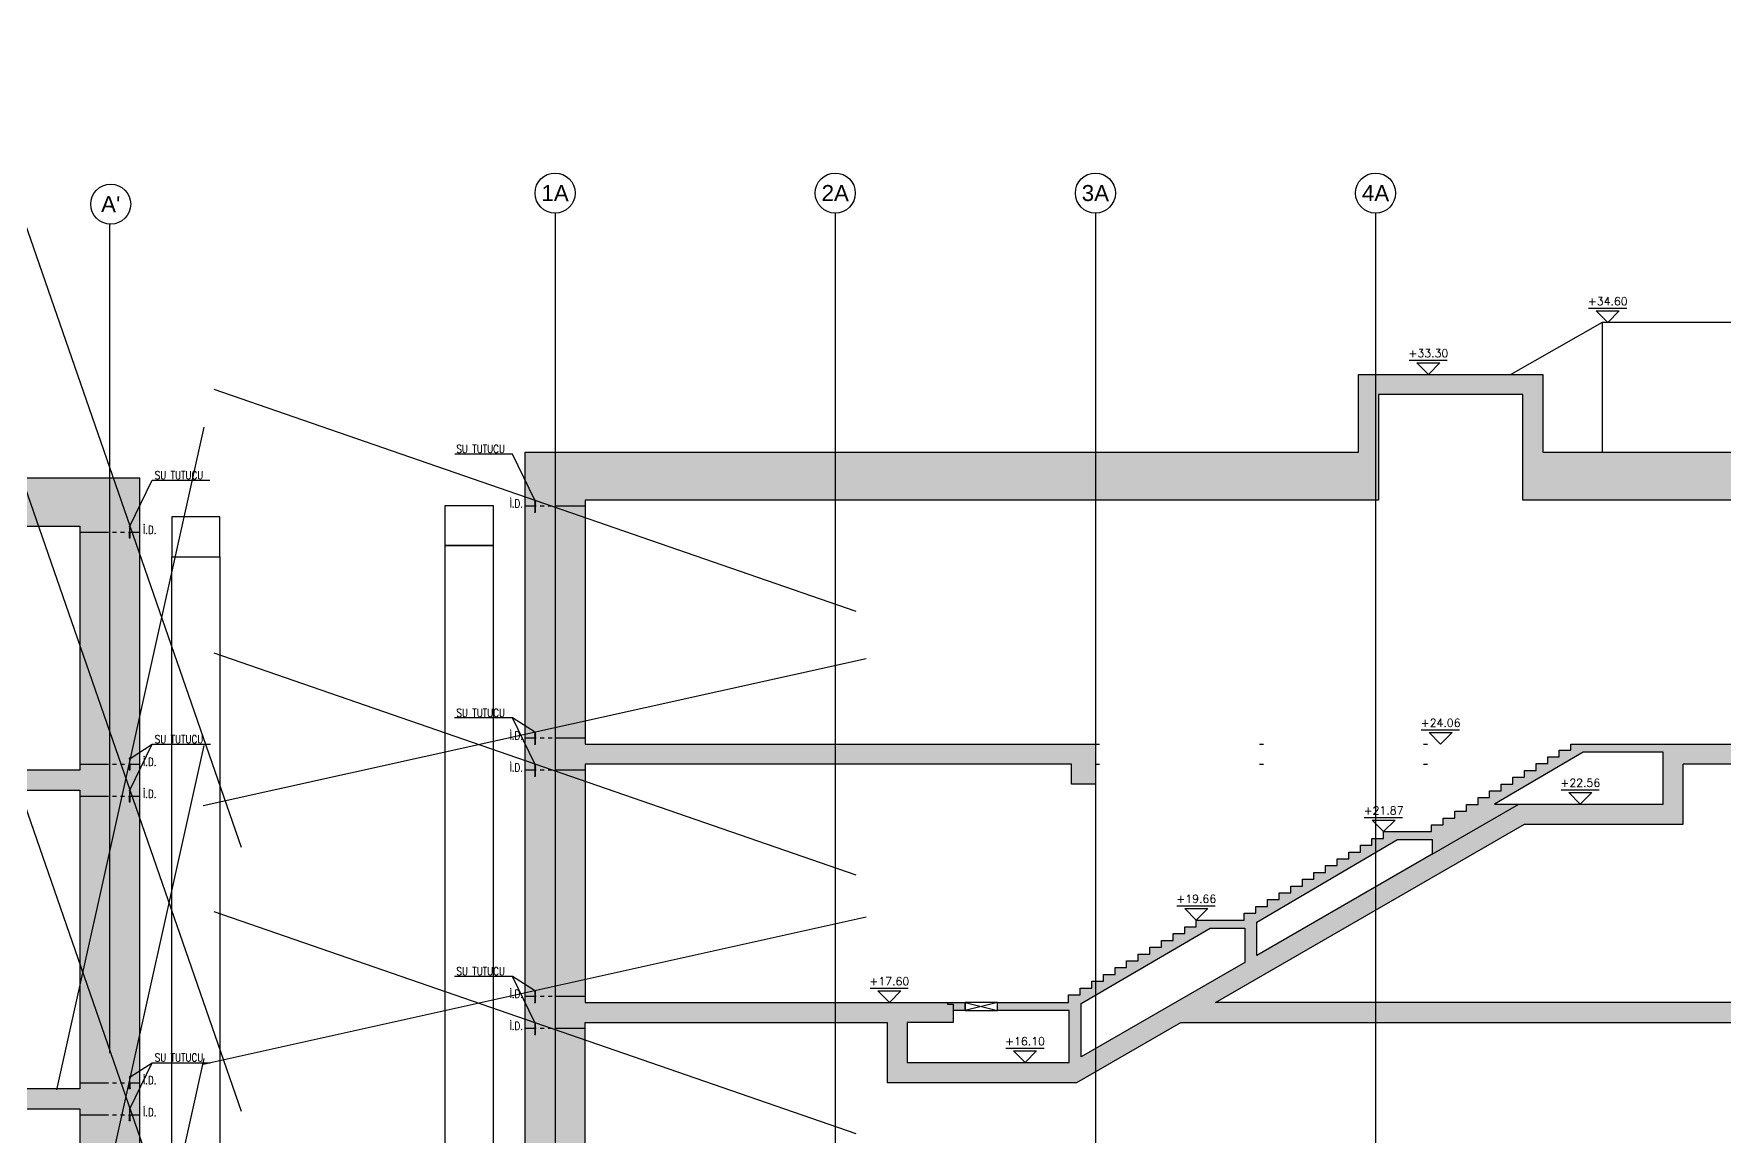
# Model space of a CAD drawing. Header units: millimetres. Extents: x 400392 to 401186, y 4543812 to 4544115.
# Drawn here: x 400868.7 to 400910.94, y 4543922.13 to 4543949.69 of the extents above; entities that cross this region are included whole.
import ezdxf
from ezdxf.enums import TextEntityAlignment as Align

# ---------------------------------------------------------------- set-up
doc = ezdxf.new("R2010")
doc.units = ezdxf.units.MM
for name, pattern in [('ACAD_ISO05W100', [33, 24, -3, 0, -3, 0, -3]), ('AKS', [3, 2.5, -0.25, 0, -0.25]), ('CIZGI', [0.4, 0.25, -0.15]), ('CONTINU', [0]), ('Dot', [4, 0, -4]), ('HIDDEN', [0.375, 0.25, -0.125])]:
    doc.linetypes.add(name, pattern=pattern)
for name, color, linetype in [('aks prota', 2, 'AKS'), ('caks prota', 4, 'Continuous'), ('görünüş prota', 4, 'Continuous'), ('inşaat derzi prota', 11, 'Continuous'), ('kesik prota', 2, 'CIZGI'), ('kesit prota', 1, 'Continuous'), ('kesit tarama prota', 252, 'Continuous'), ('kot prota', 4, 'Continuous'), ('merdiven prota', 2, 'Continuous'), ('not yazısı prota', 6, 'Continuous'), ('not çizgisi prota', 4, 'Continuous'), ('PRT-CST-rc_level', 6, 'Continuous'), ('PRT-CST-rc_levermark', 4, 'Continuous'), ('st_s_su tutucu', 2, 'Continuous'), ('st_s_ölçü', 4, 'Continuous'), ('taks prota', 7, 'Continuous')]:
    doc.layers.add(name, color=color, linetype=linetype)
doc.layers.add('PRT-KD-kazik', color=172, linetype='Continuous', lineweight=25)
doc.styles.add('OLCU', font='romanstw.shx')
doc.styles.add('TAKS', font='Arial Unicode.ttf')
doc.styles.add('TSIMPLEX', font='romanstw.shx')
doc.dimstyles.new('1-50', dxfattribs={"dimtxt": 10, "dimasz": 4, "dimexe": 4, "dimexo": 8, "dimgap": 4, "dimtad": 1, "dimdec": 1, "dimrnd": 0.05, "dimzin": 9, "dimdsep": 46, "dimtxsty": 'OLCU', "dimblk1": 'OBLIQUE', "dimblk2": 'OBLIQUE', "dimsah": 1, "dimcen": 2, "dimdle": 4, "dimclrd": 4, "dimclre": 4, "dimclrt": 3, "dimadec": 1, "dimazin": 0, "dimtfac": 1, "dimtdec": 1, "dimtix": 1, "dimtmove": 2, "dimatfit": 3, "dimldrblk": 'OBLIQUE', "dimfxl": 1, "dimtvp": 1, "dimtolj": 1, "dimtzin": 1, "dimarcsym": 0})

# ---------------------------------------------------------------- blocks, each defined once
blk = doc.blocks.new('KOTK5')
at = {"layer": 'PRT-CST-rc_levermark'}
blk.add_line((217, 160), (-213, 160), dxfattribs=at)
blk.add_lwpolyline([(130, 130), (-130, 130), (0, 0)], close=True, dxfattribs=at)
at = {"layer": 'PRT-CST-rc_level', "style": 'OLCU'}
blk.add_attdef('000.00', text='', height=90, dxfattribs=at).set_placement((0, 193), align=Align.CENTER)
blk = doc.blocks.new('_Oblique')
at = {"layer": 'st_s_ölçü', "lineweight": -2}
blk.add_line((-0.5, -0.5), (0.5, 0.5), dxfattribs=at)
blk = doc.blocks.new('D')
at = {"layer": 'st_s_su tutucu', "linetype": 'CONTINU', "ltscale": 0.2}
for p, q in [((-39987.8, 52508.2), (-39992.6, 52508.2)), ((-39992.6, 52508.2), (-39992.6, 52507.4)), ((-39992.6, 52507.4), (-39990.6, 52506.1)), ((-39990.6, 52478.7), (-39991.9, 52478.7)), ((-39991.9, 52478.7), (-39991.9, 52477.7)), ((-39991.9, 52477.7), (-39990.6, 52477.7)), ((-39990.6, 52498.5), (-39991.5, 52498.5)), ((-39991.5, 52498.5), (-39991.5, 52497.9)), ((-39991.5, 52497.9), (-39990.6, 52497.9)), ((-39990.6, 52488.5), (-39991.5, 52488.5)), ((-39991.5, 52488.5), (-39991.5, 52487.9)), ((-39991.5, 52487.9), (-39990.6, 52487.9)), ((-39991.5, 52467.9), (-39991.5, 52468.5)), ((-39991.5, 52468.5), (-39990.6, 52468.5)), ((-39990.6, 52467.9), (-39991.5, 52467.9)), ((-39991.5, 52457.9), (-39991.5, 52458.5)), ((-39991.5, 52458.5), (-39990.6, 52458.5)), ((-39990.6, 52457.9), (-39991.5, 52457.9)), ((-39990.6, 52506.1), (-39990.6, 52498.5)), ((-39990.6, 52497.9), (-39990.6, 52488.5)), ((-39990.6, 52487.9), (-39990.6, 52478.7)), ((-39990.6, 52468.5), (-39990.6, 52477.7)), ((-39990.6, 52458.5), (-39990.6, 52467.9)), ((-39990.6, 52450.3), (-39990.6, 52457.9)), ((-39989.8, 52506.1), (-39987.8, 52507.4)), ((-39989.8, 52498.5), (-39989.8, 52506.1)), ((-39988.9, 52498.5), (-39989.8, 52498.5)), ((-39989.8, 52488.5), (-39989.8, 52497.9)), ((-39989.8, 52497.9), (-39988.9, 52497.9)), ((-39988.9, 52488.5), (-39989.8, 52488.5)), ((-39989.8, 52478.7), (-39989.8, 52487.9)), ((-39989.8, 52487.9), (-39988.9, 52487.9)), ((-39988.5, 52478.7), (-39989.8, 52478.7)), ((-39989.8, 52477.7), (-39988.5, 52477.7)), ((-39989.8, 52477.7), (-39989.8, 52468.5)), ((-39989.8, 52468.5), (-39988.9, 52468.5)), ((-39988.9, 52467.9), (-39989.8, 52467.9)), ((-39989.8, 52467.9), (-39989.8, 52458.5)), ((-39989.8, 52458.5), (-39988.9, 52458.5)), ((-39988.9, 52457.9), (-39989.8, 52457.9)), ((-39989.8, 52457.9), (-39989.8, 52450.3)), ((-39988.9, 52497.9), (-39988.9, 52498.5)), ((-39988.9, 52487.9), (-39988.9, 52488.5)), ((-39988.9, 52468.5), (-39988.9, 52467.9)), ((-39988.9, 52458.5), (-39988.9, 52457.9)), ((-39988.5, 52477.7), (-39988.5, 52478.7)), ((-39987.8, 52507.4), (-39987.8, 52508.2)), ((-39992.6, 52449), (-39990.6, 52450.3)), ((-39992.6, 52448.2), (-39992.6, 52449)), ((-39987.8, 52448.2), (-39992.6, 52448.2)), ((-39989.8, 52450.3), (-39987.8, 52449)), ((-39987.8, 52449), (-39987.8, 52448.2))]:
    blk.add_line(p, q, dxfattribs=at)

msp = doc.modelspace()

# ---------------------------------------------------------------- hatches: boundary and pattern name
at = {"layer": 'kesit tarama prota'}
h = msp.add_hatch(color=256, dxfattribs=at)
h.dxf.hatch_style = 1
h.paths.add_polyline_path([(400871.34647, 4543938.57507), (400830.04811, 4543938.57507), (400830.04811, 4543941.57507), (400829.67729, 4543941.57507), (400829.67729, 4543937.37507), (400858.34647, 4543937.37507), (400862.34647, 4543937.37507), (400869.84647, 4543937.37507), (400869.84647, 4543931.27507), (400851.32328, 4543931.27507), (400851.32328, 4543930.77507), (400869.84647, 4543930.77507), (400869.84647, 4543923.31507), (400863.94647, 4543923.31507), (400863.94647, 4543924.81507), (400851.32328, 4543924.81507), (400851.32328, 4543924.31507), (400860.34647, 4543924.31507), (400860.34647, 4543923.61507), (400860.94647, 4543923.61507), (400860.94647, 4543924.31507), (400863.44647, 4543924.31507), (400863.44647, 4543922.81507), (400869.84647, 4543922.81507), (400869.84647, 4543915.48507), (400851.32328, 4543915.48507), (400851.32328, 4543914.48507), (400860.94647, 4543914.48507), (400860.94647, 4543914.88507), (400869.54647, 4543914.88507), (400869.54647, 4543910.02507), (400851.0965, 4543910.02507), (400851.0965, 4543909.42507), (400869.54647, 4543909.42507), (400869.54647, 4543901.97507), (400867.6558, 4543901.97507), (400866.66651, 4543901.42507), (400865.32642, 4543901.42507), (400864.33714, 4543901.97507), (400863.69589, 4543901.97507), (400863.69589, 4543903.60507), (400864.44647, 4543903.60507), (400864.44647, 4543903.90507), (400835.54647, 4543903.90507), (400835.54647, 4543903.60507), (400836.29589, 4543903.60507), (400836.29589, 4543901.97507), (400835.6558, 4543901.97507), (400834.66651, 4543901.42507), (400833.32642, 4543901.42507), (400832.33713, 4543901.97507), (400830.44647, 4543901.97507), (400830.44647, 4543909.42507), (400846.34647, 4543909.42507), (400846.34647, 4543908.82507), (400847.14648, 4543908.82507), (400847.14648, 4543909.42507), (400848.8965, 4543909.42507), (400848.8965, 4543910.02507), (400830.44812, 4543910.02507), (400830.44812, 4543914.48507), (400848.1477, 4543914.48507), (400848.1477, 4543915.48507), (400847.27983, 4543915.48507), (400847.27983, 4543917.78507), (400847.77426, 4543917.78507), (400847.77426, 4543918.18507), (400839.86342, 4543918.18507), (400839.86342, 4543917.78507), (400846.90901, 4543917.78507), (400846.90901, 4543915.48507), (400838.65234, 4543915.48507), (400838.65234, 4543918.18507), (400831.45816, 4543918.18507), (400831.45816, 4543917.78507), (400831.95259, 4543917.78507), (400831.95259, 4543915.48507), (400828.64647, 4543915.48507), (400828.64647, 4543902.22705), (400827.84647, 4543902.22705), (400827.84647, 4543899.42507), (400847.95967, 4543899.42507), (400848.23467, 4543899.97507), (400848.3965, 4543899.97507), (400848.3965, 4543901.97507), (400836.54589, 4543901.97507), (400836.54589, 4543903.60507), (400863.44589, 4543903.60507), (400863.44589, 4543901.97507), (400851.5965, 4543901.97507), (400851.5965, 4543899.97507), (400863.81856, 4543899.97507), (400864.80785, 4543899.42507), (400867.18509, 4543899.42507), (400868.17438, 4543899.42507), (400872.14647, 4543899.42507), (400872.14647, 4543901.97507), (400871.34647, 4543901.97507)])
h.paths.add_polyline_path([(400838.14195, 4543917.78507), (400838.14195, 4543915.48507), (400832.32341, 4543915.48507), (400832.32341, 4543917.78507)], flags=16)
h = msp.add_hatch(color=256, dxfattribs=at)
h.dxf.hatch_style = 1
h.paths.add_polyline_path([(400986.17786, 4543939.232), (400906.40129, 4543939.232), (400906.40129, 4543941.172), (400901.79816, 4543941.172), (400901.79816, 4543939.232), (400880.97478, 4543939.232), (400880.97478, 4543908.48188), (400880.57478, 4543908.48188), (400880.57478, 4543908.08188), (400882.97478, 4543908.08188), (400882.97478, 4543910.082), (400891.07478, 4543910.082), (400891.07478, 4543908.78201), (400898.61117, 4543908.78201), (400898.61117, 4543910.082), (400982.47521, 4543910.082), (400982.47521, 4543909.41195), (400986.55838, 4543909.41196), (400986.55838, 4543909.81196), (400985.87786, 4543909.81196), (400985.87786, 4543924.972), (400986.17786, 4543924.972), (400986.17786, 4543925.472), (400966.73822, 4543925.472), (400966.73822, 4543924.172), (400968.77962, 4543924.172), (400968.77962, 4543924.972), (400982.47521, 4543924.972), (400982.47521, 4543916.142), (400972.69273, 4543916.142), (400972.69273, 4543918.442), (400973.38338, 4543918.442), (400973.38338, 4543918.842), (400950.91611, 4543918.842), (400950.91611, 4543918.442), (400951.59663, 4543918.442), (400951.59663, 4543916.142), (400909.72295, 4543916.142), (400922.4189, 4543923.47202), (400925.78776, 4543923.47202), (400925.78776, 4543924.972), (400930.98287, 4543924.972), (400930.98287, 4543923.472), (400937.28287, 4543923.472), (400937.28287, 4543924.972), (400955.50858, 4543924.972), (400955.50858, 4543924.172), (400956.70054, 4543924.172), (400956.70054, 4543923.472), (400959.00781, 4543923.472), (400966.65083, 4543919.90205), (400966.65083, 4543920.4794), (400961.84957, 4543922.722), (400962.71992, 4543922.722), (400963.55932, 4543922.33718), (400963.55932, 4543922.682), (400963.55932, 4543922.852), (400963.1885, 4543922.852), (400963.1885, 4543923.022), (400961.41598, 4543923.022), (400961.41598, 4543923.192), (400961.04516, 4543923.192), (400961.04516, 4543923.362), (400960.63464, 4543923.362), (400960.63464, 4543923.28948), (400959.17341, 4543923.972), (400957.55119, 4543923.972), (400957.55119, 4543925.472), (400937.97059, 4543925.472), (400945.69554, 4543929.93201), (400949.71785, 4543929.93201), (400949.71785, 4543931.432), (400956.02002, 4543931.432), (400956.02002, 4543930.43201), (400957.0408, 4543930.43201), (400957.0408, 4543931.432), (400986.17786, 4543931.432), (400986.17786, 4543931.93201), (400946.89388, 4543931.93201), (400946.89388, 4543931.782), (400946.60388, 4543931.782), (400946.60388, 4543931.612), (400946.31388, 4543931.612), (400946.31388, 4543931.442), (400946.02388, 4543931.442), (400946.02388, 4543931.272), (400945.73388, 4543931.272), (400945.73388, 4543931.102), (400945.44388, 4543931.102), (400945.44388, 4543930.932), (400945.15388, 4543930.932), (400945.15388, 4543930.762), (400944.86388, 4543930.762), (400944.86388, 4543930.592), (400944.57388, 4543930.592), (400944.57388, 4543930.422), (400944.28388, 4543930.422), (400944.28388, 4543930.252), (400943.99388, 4543930.252), (400943.99388, 4543930.082), (400943.70388, 4543930.082), (400943.70388, 4543929.912), (400943.41388, 4543929.912), (400943.41388, 4543929.742), (400942.22388, 4543929.742), (400942.22388, 4543929.572), (400941.93388, 4543929.572), (400941.93388, 4543929.402), (400941.64388, 4543929.402), (400941.64388, 4543929.232), (400941.35388, 4543929.232), (400941.35388, 4543929.062), (400941.06388, 4543929.062), (400941.06388, 4543928.892), (400940.77388, 4543928.892), (400940.77388, 4543928.722), (400940.48388, 4543928.722), (400940.48388, 4543928.552), (400940.19388, 4543928.552), (400940.19388, 4543928.382), (400939.90388, 4543928.382), (400939.90388, 4543928.212), (400939.61388, 4543928.212), (400939.61388, 4543928.042), (400939.32388, 4543928.042), (400939.32388, 4543927.872), (400939.03388, 4543927.872), (400939.03388, 4543927.702), (400938.74388, 4543927.702), (400938.74388, 4543927.532), (400937.55388, 4543927.532), (400937.55388, 4543927.362), (400937.26388, 4543927.362), (400937.26388, 4543927.192), (400936.97388, 4543927.192), (400936.97388, 4543927.022), (400936.68388, 4543927.022), (400936.68388, 4543926.852), (400936.39388, 4543926.852), (400936.39388, 4543926.682), (400936.10388, 4543926.682), (400936.10388, 4543926.512), (400935.81388, 4543926.512), (400935.81388, 4543926.342), (400935.52388, 4543926.342), (400935.52388, 4543926.172), (400935.23388, 4543926.172), (400935.23388, 4543926.002), (400934.94388, 4543926.002), (400934.94388, 4543925.832), (400934.65388, 4543925.832), (400934.65388, 4543925.662), (400934.36388, 4543925.662), (400934.36388, 4543925.472), (400932.60787, 4543925.472), (400932.60787, 4543925.272), (400934.37381, 4543925.272), (400934.37381, 4543923.972), (400931.48287, 4543923.972), (400931.48287, 4543925.272), (400931.80787, 4543925.272), (400931.80787, 4543925.472), (400924.49578, 4543925.472), (400924.49578, 4543925.322), (400924.20578, 4543925.322), (400924.20578, 4543925.152), (400923.91578, 4543925.152), (400923.91578, 4543924.982), (400923.62578, 4543924.982), (400923.62578, 4543924.812), (400923.33578, 4543924.812), (400923.33578, 4543924.642), (400923.04578, 4543924.642), (400923.04578, 4543924.472), (400922.75578, 4543924.472), (400922.75578, 4543924.302), (400922.46578, 4543924.302), (400922.46578, 4543924.132), (400922.17578, 4543924.132), (400922.17578, 4543923.962), (400921.88578, 4543923.962), (400921.88578, 4543923.792), (400921.59578, 4543923.792), (400921.59578, 4543923.622), (400921.30578, 4543923.622), (400921.30578, 4543923.452), (400921.01578, 4543923.452), (400921.01578, 4543923.282), (400920.72578, 4543923.282), (400920.72578, 4543923.112), (400919.52578, 4543923.112), (400919.52578, 4543922.942), (400919.23578, 4543922.942), (400919.23578, 4543922.772), (400918.94578, 4543922.772), (400918.94578, 4543922.602), (400918.65578, 4543922.602), (400918.65578, 4543922.432), (400918.36578, 4543922.432), (400918.36578, 4543922.262), (400918.07578, 4543922.262), (400918.07578, 4543922.092), (400917.78578, 4543922.092), (400917.78578, 4543921.922), (400917.49578, 4543921.922), (400917.49578, 4543921.752), (400917.20578, 4543921.752), (400917.20578, 4543921.582), (400916.91578, 4543921.582), (400916.91578, 4543921.412), (400916.62578, 4543921.412), (400916.62578, 4543921.242), (400916.33578, 4543921.242), (400916.33578, 4543921.072), (400916.04578, 4543921.072), (400916.04578, 4543920.902), (400915.75578, 4543920.902), (400915.75578, 4543920.732), (400914.55578, 4543920.732), (400914.55578, 4543920.562), (400914.26578, 4543920.562), (400914.26578, 4543920.392), (400913.97578, 4543920.392), (400913.97578, 4543920.222), (400913.68578, 4543920.222), (400913.68578, 4543920.052), (400913.39578, 4543920.052), (400913.39578, 4543919.882), (400913.10578, 4543919.882), (400913.10578, 4543919.712), (400912.81578, 4543919.712), (400912.81578, 4543919.542), (400912.52578, 4543919.542), (400912.52578, 4543919.372), (400912.23578, 4543919.372), (400912.23578, 4543919.202), (400911.94578, 4543919.202), (400911.94578, 4543919.032), (400911.65578, 4543919.032), (400911.65578, 4543918.862), (400911.36578, 4543918.862), (400911.36578, 4543918.692), (400911.07578, 4543918.692), (400911.07578, 4543918.522), (400910.78578, 4543918.522), (400910.78578, 4543918.352), (400909.58578, 4543918.352), (400909.58578, 4543918.182), (400909.29578, 4543918.182), (400909.29578, 4543918.012), (400909.00578, 4543918.012), (400909.00578, 4543917.842), (400908.71578, 4543917.842), (400908.71578, 4543917.672), (400908.42578, 4543917.672), (400908.42578, 4543917.502), (400908.13578, 4543917.502), (400908.13578, 4543917.332), (400907.84578, 4543917.332), (400907.84578, 4543917.162), (400907.55578, 4543917.162), (400907.55578, 4543916.992), (400907.26578, 4543916.992), (400907.26578, 4543916.822), (400906.97578, 4543916.822), (400906.97578, 4543916.652), (400906.68578, 4543916.652), (400906.68578, 4543916.482), (400906.39578, 4543916.482), (400906.39578, 4543916.312), (400906.10578, 4543916.312), (400906.10578, 4543916.142), (400905.81578, 4543916.142), (400905.81578, 4543915.972), (400905.52578, 4543915.972), (400905.52578, 4543915.802), (400904.32578, 4543915.802), (400904.32578, 4543915.632), (400904.03578, 4543915.632), (400904.03578, 4543915.462), (400903.74578, 4543915.462), (400903.74578, 4543915.292), (400903.45578, 4543915.292), (400903.45578, 4543915.122), (400903.16578, 4543915.122), (400903.16578, 4543914.952), (400902.87578, 4543914.952), (400902.87578, 4543914.782), (400902.58578, 4543914.782), (400902.58578, 4543914.612), (400902.29578, 4543914.612), (400902.29578, 4543914.442), (400902.00578, 4543914.442), (400902.00578, 4543914.272), (400901.71578, 4543914.272), (400901.71578, 4543914.102), (400901.42578, 4543914.102), (400901.42578, 4543913.932), (400901.13578, 4543913.932), (400901.13578, 4543913.762), (400900.84578, 4543913.762), (400900.84578, 4543913.592), (400900.55578, 4543913.592), (400900.55578, 4543913.422), (400900.26578, 4543913.422), (400900.26578, 4543913.252), (400899.06578, 4543913.252), (400899.06578, 4543913.082), (400898.77578, 4543913.082), (400898.77578, 4543912.912), (400898.48578, 4543912.912), (400898.48578, 4543912.742), (400898.19578, 4543912.742), (400898.19578, 4543912.572), (400897.90578, 4543912.572), (400897.90578, 4543912.402), (400897.61578, 4543912.402), (400897.61578, 4543912.232), (400897.32578, 4543912.232), (400897.32578, 4543912.062), (400897.03578, 4543912.062), (400897.03578, 4543911.892), (400896.74578, 4543911.892), (400896.74578, 4543911.722), (400896.45578, 4543911.722), (400896.45578, 4543911.552), (400896.16578, 4543911.552), (400896.16578, 4543911.382), (400895.87578, 4543911.382), (400895.87578, 4543911.212), (400895.58578, 4543911.212), (400895.58578, 4543911.042), (400895.29578, 4543911.042), (400895.29578, 4543910.872), (400895.00578, 4543910.872), (400895.00578, 4543910.382), (400894.70578, 4543910.382), (400894.70578, 4543910.682), (400892.77478, 4543910.682), (400892.77478, 4543910.482), (400894.50578, 4543910.482), (400894.50578, 4543910.182), (400895.00578, 4543910.182), (400895.00578, 4543909.18201), (400891.67478, 4543909.18201), (400891.67478, 4543910.482), (400891.97478, 4543910.482), (400891.97478, 4543910.682), (400882.97478, 4543910.682), (400882.97478, 4543915.54199), (400894.62478, 4543915.54199), (400894.62478, 4543915.142), (400895.82478, 4543915.142), (400895.82478, 4543916.142), (400882.47478, 4543916.142), (400882.47478, 4543924.972), (400890.02478, 4543924.972), (400890.02478, 4543923.472), (400894.75842, 4543923.472), (400897.3565, 4543924.972), (400911.12478, 4543924.972), (400911.12478, 4543924.272), (400911.72478, 4543924.272), (400911.72478, 4543925.472), (400898.22252, 4543925.472), (400905.94745, 4543929.932), (400909.90976, 4543929.932), (400909.90976, 4543931.432), (400937.72503, 4543931.432), (400937.72503, 4543931.932), (400907.10578, 4543931.932), (400907.10578, 4543931.782), (400906.81578, 4543931.782), (400906.81578, 4543931.612), (400906.52578, 4543931.612), (400906.52578, 4543931.442), (400906.23578, 4543931.442), (400906.23578, 4543931.272), (400905.94578, 4543931.272), (400905.94578, 4543931.102), (400905.65578, 4543931.102), (400905.65578, 4543930.932), (400905.36578, 4543930.932), (400905.36578, 4543930.762), (400905.07578, 4543930.762), (400905.07578, 4543930.592), (400904.78578, 4543930.592), (400904.78578, 4543930.422), (400904.49578, 4543930.422), (400904.49578, 4543930.252), (400904.20578, 4543930.252), (400904.20578, 4543930.082), (400903.91578, 4543930.082), (400903.91578, 4543929.912), (400903.62578, 4543929.912), (400903.62578, 4543929.742), (400902.42578, 4543929.742), (400902.42578, 4543929.572), (400902.13578, 4543929.572), (400902.13578, 4543929.402), (400901.84578, 4543929.402), (400901.84578, 4543929.232), (400901.55578, 4543929.232), (400901.55578, 4543929.062), (400901.26578, 4543929.062), (400901.26578, 4543928.892), (400900.97578, 4543928.892), (400900.97578, 4543928.722), (400900.68578, 4543928.722), (400900.68578, 4543928.552), (400900.39578, 4543928.552), (400900.39578, 4543928.382), (400900.10578, 4543928.382), (400900.10578, 4543928.212), (400899.81578, 4543928.212), (400899.81578, 4543928.042), (400899.52578, 4543928.042), (400899.52578, 4543927.872), (400899.23578, 4543927.872), (400899.23578, 4543927.702), (400898.94578, 4543927.702), (400898.94578, 4543927.532), (400897.74578, 4543927.532), (400897.74578, 4543927.362), (400897.45578, 4543927.362), (400897.45578, 4543927.192), (400897.16578, 4543927.192), (400897.16578, 4543927.022), (400896.87578, 4543927.022), (400896.87578, 4543926.852), (400896.58578, 4543926.852), (400896.58578, 4543926.682), (400896.29578, 4543926.682), (400896.29578, 4543926.512), (400896.00578, 4543926.512), (400896.00578, 4543926.342), (400895.71578, 4543926.342), (400895.71578, 4543926.172), (400895.42578, 4543926.172), (400895.42578, 4543926.002), (400895.13578, 4543926.002), (400895.13578, 4543925.832), (400894.84578, 4543925.832), (400894.84578, 4543925.662), (400894.55578, 4543925.662), (400894.55578, 4543925.472), (400892.77478, 4543925.472), (400892.77478, 4543925.272), (400894.56571, 4543925.272), (400894.56571, 4543923.972), (400890.52478, 4543923.972), (400890.52478, 4543924.972), (400891.67478, 4543924.972), (400891.67478, 4543925.272), (400891.97478, 4543925.272), (400891.97478, 4543925.472), (400882.47478, 4543925.472), (400882.47478, 4543931.432), (400894.62478, 4543931.432), (400894.62478, 4543930.932), (400895.22478, 4543930.932), (400895.22478, 4543931.932), (400882.47478, 4543931.932), (400882.47478, 4543938.03201), (400902.29819, 4543938.03201), (400902.29817, 4543940.672), (400905.90129, 4543940.672), (400905.90129, 4543938.03201), (400986.17786, 4543938.03201)])
h.paths.add_polyline_path([(400909.40976, 4543931.732), (400909.40976, 4543930.432), (400905.1983, 4543930.432), (400907.41596, 4543931.732)], flags=16)
h.paths.add_polyline_path([(400903.63571, 4543929.542), (400903.63571, 4543929.17466), (400899.25571, 4543926.64587), (400899.25571, 4543927.48186), (400902.77008, 4543929.542)], flags=16)
h.paths.add_polyline_path([(400922.58835, 4543923.97202), (400924.80596, 4543925.272), (400925.28776, 4543925.272), (400925.28776, 4543923.97202)], flags=16)
h.paths.add_polyline_path([(400914.90008, 4543920.532), (400915.75578, 4543920.532), (400915.75578, 4543920.20242), (400911.08578, 4543917.50619), (400911.08578, 4543918.29604)], flags=16)
h.paths.add_polyline_path([(400898.95571, 4543927.332), (400898.95571, 4543926.47266), (400894.86571, 4543924.1113), (400894.86571, 4543925.44186), (400898.09008, 4543927.332)], flags=16)
h.paths.add_polyline_path([(400910.78578, 4543918.152), (400910.78578, 4543917.33298), (400908.72297, 4543916.14202), (400907.06818, 4543916.14202), (400907.06818, 4543916.47434), (400909.93008, 4543918.152)], flags=16)
h.paths.add_polyline_path([(400936.71024, 4543915.542), (400936.71024, 4543915.142), (400982.47521, 4543915.142), (400982.47521, 4543910.682), (400898.61117, 4543910.682), (400907.02891, 4543915.542), (400909.72478, 4543915.542), (400909.72478, 4543915.142), (400910.32478, 4543915.142), (400910.32478, 4543915.542)], flags=16)
h.paths.add_polyline_path([(400905.53573, 4543915.602), (400905.53573, 4543915.25725), (400900.56578, 4543912.38785), (400900.56578, 4543913.19604), (400904.67008, 4543915.602)], flags=16)
h.paths.add_polyline_path([(400934.67381, 4543925.44186), (400937.89818, 4543927.332), (400938.74388, 4543927.332), (400938.74388, 4543926.49581), (400936.78287, 4543925.36362), (400936.78287, 4543923.972), (400934.67381, 4543923.972)], flags=16)
h.paths.add_polyline_path([(400939.04388, 4543927.47604), (400942.56818, 4543929.542), (400943.41388, 4543929.542), (400943.41388, 4543929.19204), (400939.04388, 4543926.66902)], flags=16)
h.paths.add_polyline_path([(400900.26578, 4543913.052), (400900.26578, 4543912.21465), (400897.81117, 4543910.79747), (400897.81117, 4543909.18201), (400895.30578, 4543909.18201), (400895.30578, 4543910.64604), (400899.41008, 4543913.052)], flags=16)
h.paths.add_polyline_path([(400945.56157, 4543930.76916), (400947.20406, 4543931.73201), (400949.21785, 4543931.73201), (400949.21785, 4543930.43201), (400945.56157, 4543930.43201)], flags=16)
h.paths.add_polyline_path([(400952.10698, 4543918.442), (400972.18338, 4543918.442), (400972.18338, 4543916.142), (400952.10698, 4543916.142)], flags=16)

# ---------------------------------------------------------------- linework, layer by layer
at = {"layer": 'aks prota', "ltscale": 10}
for p, q in [((400881.72478, 4543945.20553), (400881.72478, 4543889.40003)), ((400888.72478, 4543945.20553), (400888.72478, 4543889.40003)), ((400895.22478, 4543945.20553), (400895.22478, 4543889.40003)), ((400902.22478, 4543945.20553), (400902.22478, 4543889.40003)), ((400870.59647, 4543894.10022), (400870.59647, 4543944.92873))]:
    msp.add_line(p, q, dxfattribs=at)
at = {"layer": 'caks prota', "ltscale": 0.05}
for centre in [(400870.62118, 4543945.42811), (400881.72478, 4543945.70553), (400888.72478, 4543945.70553), (400895.22478, 4543945.70553), (400902.22478, 4543945.70553)]:
    msp.add_circle(centre, 0.5, dxfattribs=at)
at = {"layer": 'görünüş prota', "color": 4}
for p, q in [((400907.88704, 4543942.472), (400907.88704, 4543939.232)), ((400915.61544, 4543942.472), (400907.88704, 4543942.472))]:
    msp.add_line(p, q, dxfattribs=at)
for points in [[(400907.88704, 4543942.472), (400905.60474, 4543941.172)], [(400892.77478, 4543925.472), (400891.97478, 4543925.472)], [(400891.97478, 4543925.272), (400892.77478, 4543925.272)]]:
    msp.add_lwpolyline(points, dxfattribs=at)
at = {"layer": 'görünüş prota', "color": 4, "linetype": 'Dot'}
for points in [[(400895.22478, 4543931.932), (400907.10578, 4543931.932)], [(400895.22478, 4543931.432), (400906.23578, 4543931.432)]]:
    msp.add_lwpolyline(points, dxfattribs=at)
at = {"layer": 'inşaat derzi prota', "linetype": 'ACAD_ISO05W100', "ltscale": 0.03}
for points in [[(400882.47478, 4543937.88201), (400880.97478, 4543937.88201)], [(400869.84647, 4543937.22507), (400871.34647, 4543937.22507)], [(400882.47478, 4543932.082), (400880.97478, 4543932.082)], [(400869.84647, 4543931.42507), (400871.34647, 4543931.42507)], [(400882.47478, 4543931.282), (400880.97478, 4543931.282)], [(400869.84647, 4543930.62507), (400871.34647, 4543930.62507)], [(400882.47478, 4543925.622), (400880.97478, 4543925.622)], [(400882.47478, 4543924.822), (400880.97478, 4543924.822)], [(400869.84647, 4543923.46507), (400871.34647, 4543923.46507)], [(400869.84647, 4543922.66507), (400871.34647, 4543922.66507)]]:
    msp.add_lwpolyline(points, dxfattribs=at)
at = {"layer": 'kesik prota', "ltscale": 10}
for points in [[(400903.63571, 4543929.17466), (400905.81348, 4543930.432)], [(400891.97478, 4543925.472), (400892.77478, 4543925.272), (400892.77478, 4543925.472), (400891.97478, 4543925.272), (400891.97478, 4543925.472)]]:
    msp.add_lwpolyline(points, dxfattribs=at)
at = {"layer": 'kesit prota', "color": 1}
msp.add_line((400880.97478, 4543908.48188), (400880.97478, 4543939.232), dxfattribs=at)
for points in [[(400880.97478, 4543939.232), (400901.79816, 4543939.232), (400901.79816, 4543941.172), (400906.40129, 4543941.172), (400906.40129, 4543939.232), (400986.17786, 4543939.232), (400986.17786, 4543938.03201), (400905.90129, 4543938.03201), (400905.90129, 4543940.672)], [(400905.90129, 4543940.672), (400902.29817, 4543940.672), (400902.29819, 4543938.03201), (400882.47478, 4543938.03201), (400882.47478, 4543931.932), (400895.22478, 4543931.932), (400895.22478, 4543930.932), (400894.62478, 4543930.932), (400894.62478, 4543931.432)], [(400894.62478, 4543931.432), (400882.47478, 4543931.432), (400882.47478, 4543925.472), (400891.97478, 4543925.472), (400891.97478, 4543925.272), (400891.67478, 4543925.272), (400891.67478, 4543924.972), (400890.52478, 4543924.972), (400890.52478, 4543923.972), (400894.56571, 4543923.972), (400894.56571, 4543925.272), (400892.77478, 4543925.272), (400892.77478, 4543925.472), (400894.55578, 4543925.472), (400894.55578, 4543925.662), (400894.84578, 4543925.662), (400894.84578, 4543925.832), (400895.13578, 4543925.832), (400895.13578, 4543926.002), (400895.42578, 4543926.002), (400895.42578, 4543926.172), (400895.71578, 4543926.172), (400895.71578, 4543926.342), (400896.00578, 4543926.342), (400896.00578, 4543926.512), (400896.29578, 4543926.512), (400896.29578, 4543926.682), (400896.58578, 4543926.682), (400896.58578, 4543926.852), (400896.87578, 4543926.852), (400896.87578, 4543927.022), (400897.16578, 4543927.022), (400897.16578, 4543927.192), (400897.45578, 4543927.192), (400897.45578, 4543927.362), (400897.74578, 4543927.362), (400897.74578, 4543927.532), (400898.94578, 4543927.532), (400898.94578, 4543927.702), (400899.23578, 4543927.702), (400899.23578, 4543927.872), (400899.52578, 4543927.872), (400899.52578, 4543928.042), (400899.81578, 4543928.042), (400899.81578, 4543928.212), (400900.10578, 4543928.212), (400900.10578, 4543928.382), (400900.39578, 4543928.382), (400900.39578, 4543928.552), (400900.68578, 4543928.552), (400900.68578, 4543928.722), (400900.97578, 4543928.722), (400900.97578, 4543928.892), (400901.26578, 4543928.892), (400901.26578, 4543929.062), (400901.55578, 4543929.062), (400901.55578, 4543929.232), (400901.84578, 4543929.232), (400901.84578, 4543929.402), (400902.13578, 4543929.402), (400902.13578, 4543929.572), (400902.42578, 4543929.572), (400902.42578, 4543929.742), (400903.62578, 4543929.742), (400903.62578, 4543929.912), (400903.91578, 4543929.912), (400903.91578, 4543930.082), (400904.20578, 4543930.082), (400904.20578, 4543930.252), (400904.49578, 4543930.252), (400904.49578, 4543930.422), (400904.78578, 4543930.422), (400904.78578, 4543930.592), (400905.07578, 4543930.592), (400905.07578, 4543930.762), (400905.36578, 4543930.762), (400905.36578, 4543930.932), (400905.65578, 4543930.932), (400905.65578, 4543931.102), (400905.94578, 4543931.102), (400905.94578, 4543931.272), (400906.23578, 4543931.272), (400906.23578, 4543931.442), (400906.52578, 4543931.442), (400906.52578, 4543931.612), (400906.81578, 4543931.612), (400906.81578, 4543931.782), (400907.10578, 4543931.782), (400907.10578, 4543931.932), (400937.72503, 4543931.932)], [(400907.41596, 4543931.732), (400905.1983, 4543930.432), (400909.40976, 4543930.432), (400909.40976, 4543931.732), (400907.41596, 4543931.732)], [(400911.72478, 4543925.472), (400898.22252, 4543925.472), (400905.94745, 4543929.932), (400909.90976, 4543929.932), (400909.90976, 4543931.432)], [(400937.72503, 4543931.432), (400909.90976, 4543931.432)], [(400882.47478, 4543916.142), (400882.47478, 4543924.972), (400890.02478, 4543924.972), (400890.02478, 4543923.472), (400894.75842, 4543923.472), (400897.3565, 4543924.972), (400911.12478, 4543924.972)]]:
    msp.add_lwpolyline(points, dxfattribs=at)
at = {"layer": 'kesit prota'}
for points in [[(400868.17438, 4543899.42507), (400872.14647, 4543899.42507), (400872.14647, 4543901.97507), (400871.34647, 4543901.97507), (400871.34647, 4543938.57507), (400830.04811, 4543938.57507)], [(400862.34647, 4543937.37507), (400869.84647, 4543937.37507), (400869.84647, 4543931.27507), (400851.32328, 4543931.27507)], [(400851.32328, 4543930.77507), (400869.84647, 4543930.77507), (400869.84647, 4543923.31507), (400863.94647, 4543923.31507)], [(400894.86571, 4543925.44186), (400898.09008, 4543927.332), (400898.95571, 4543927.332), (400898.95571, 4543926.47266), (400894.86571, 4543924.1113), (400894.86571, 4543925.44186)], [(400863.44647, 4543922.81507), (400869.84647, 4543922.81507), (400869.84647, 4543915.48507), (400851.32328, 4543915.48507)]]:
    msp.add_lwpolyline(points, dxfattribs=at)
msp.add_lwpolyline([(400903.63571, 4543929.542), (400903.63571, 4543929.17466), (400899.25571, 4543926.64587), (400899.25571, 4543927.48186), (400902.77008, 4543929.542)], close=True, dxfattribs=at)
at = {"layer": 'merdiven prota', "linetype": 'HIDDEN', "ltscale": 10}
msp.add_lwpolyline([(400891.5298, 4543925.472), (400891.5298, 4543925.432), (400891.67478, 4543925.432), (400891.67478, 4543925.272)], dxfattribs=at)
at = {"layer": 'PRT-KD-kazik', "color": 3}
for points in [[(400878.97483, 4543937.89188), (400880.17483, 4543937.89188), (400880.17483, 4543936.89188), (400878.97483, 4543936.89188)], [(400873.34647, 4543937.61507), (400872.14647, 4543937.61507), (400872.14647, 4543936.61507), (400873.34647, 4543936.61507)], [(400872.14647, 4543936.61507), (400873.34647, 4543936.61507), (400873.34647, 4543892.31507), (400872.14647, 4543892.31507)], [(400878.97483, 4543936.89188), (400880.17483, 4543936.89188), (400880.17483, 4543892.59188), (400878.97483, 4543892.59188)]]:
    msp.add_lwpolyline(points, close=True, dxfattribs=at)

# ---------------------------------------------------------------- block references
at = {"layer": 'kot prota', "linetype": 'CONTINU', "ltscale": 0.1}
ref = msp.add_blockref('KOTK5', (400908.0266, 4543942.472), dxfattribs=dict(at, xscale=-0.002222222222222222, yscale=0.002222222222222222, zscale=0.002222222222222222, rotation=359.9999999999229))
ref.add_attrib('000.00', '+34.60', dxfattribs={"layer": 'PRT-CST-rc_level', "height": 0.2, "style": 'OLCU'}).set_placement((400908.0266, 4543942.9012), align=Align.CENTER)
ref = msp.add_blockref('KOTK5', (400903.54465, 4543941.172), dxfattribs=dict(at, xscale=-0.002222222222222222, yscale=0.002222222222222222, zscale=0.002222222222222222, rotation=359.9999999999229))
ref.add_attrib('000.00', '+33.30', dxfattribs={"layer": 'PRT-CST-rc_level', "height": 0.2, "style": 'OLCU'}).set_placement((400903.54465, 4543941.6012), align=Align.CENTER)
ref = msp.add_blockref('KOTK5', (400903.85075, 4543931.932), dxfattribs=dict(at, xscale=-0.002222222222222222, yscale=0.002222222222222222, zscale=0.002222222222222222, rotation=359.9999999999229))
ref.add_attrib('000.00', '+24.06', dxfattribs={"layer": 'PRT-CST-rc_level', "height": 0.2, "style": 'OLCU'}).set_placement((400903.85075, 4543932.3612), align=Align.CENTER)
ref = msp.add_blockref('KOTK5', (400907.34056, 4543930.432), dxfattribs=dict(at, xscale=-0.002222222222222222, yscale=0.002222222222222222, zscale=0.002222222222222222, rotation=359.9999999999229))
ref.add_attrib('000.00', '+22.56', dxfattribs={"layer": 'PRT-CST-rc_level', "height": 0.2, "style": 'OLCU'}).set_placement((400907.34056, 4543930.86119), align=Align.CENTER)
ref = msp.add_blockref('KOTK5', (400902.42578, 4543929.742), dxfattribs=dict(at, xscale=-0.002222222222222222, yscale=0.002222222222222222, zscale=0.002222222222222222, rotation=359.9999999999229))
ref.add_attrib('000.00', '+21.87', dxfattribs={"layer": 'PRT-CST-rc_level', "height": 0.2, "style": 'OLCU'}).set_placement((400902.42578, 4543930.1712), align=Align.CENTER)
ref = msp.add_blockref('KOTK5', (400897.74578, 4543927.532), dxfattribs=dict(at, xscale=-0.002222222222222222, yscale=0.002222222222222222, zscale=0.002222222222222222, rotation=359.9999999999229))
ref.add_attrib('000.00', '+19.66', dxfattribs={"layer": 'PRT-CST-rc_level', "height": 0.2, "style": 'OLCU'}).set_placement((400897.74578, 4543927.9612), align=Align.CENTER)
ref = msp.add_blockref('KOTK5', (400890.07636, 4543925.472), dxfattribs=dict(at, xscale=-0.002222222222222222, yscale=0.002222222222222222, zscale=0.002222222222222222, rotation=359.9999999999229))
ref.add_attrib('000.00', '+17.60', dxfattribs={"layer": 'PRT-CST-rc_level', "height": 0.2, "style": 'OLCU'}).set_placement((400890.07636, 4543925.9012), align=Align.CENTER)
ref = msp.add_blockref('KOTK5', (400893.46738, 4543923.972), dxfattribs=dict(at, xscale=-0.002222222222222222, yscale=0.002222222222222222, zscale=0.002222222222222222, rotation=359.9999999999229))
ref.add_attrib('000.00', '+16.10', dxfattribs={"layer": 'PRT-CST-rc_level', "height": 0.2, "style": 'OLCU'}).set_placement((400893.46738, 4543924.4012), align=Align.CENTER)
at = {"layer": 'st_s_ölçü', "yscale": 0.004999999999999998, "zscale": 0.004999999999999998}
for p, xscale, rotation in [((400681.27363, 4544200.27295), 0.004999999999999998, 180.0000000000422), ((401071.04762, 4544199.61602), -0.004999999999999998, 180), ((400681.27363, 4544194.47295), 0.004999999999999998, 180.0000000000422), ((401071.04762, 4544193.81602), -0.004999999999999998, 180), ((400681.27363, 4544193.67295), 0.004999999999999998, 180.0000000000422), ((401071.04762, 4544193.01602), -0.004999999999999998, 180), ((400681.27363, 4544188.01295), 0.004999999999999998, 180.0000000000422), ((400681.27363, 4544187.21295), 0.004999999999999998, 180.0000000000422), ((401071.04762, 4544185.85602), -0.004999999999999998, 180), ((401071.04762, 4544185.05602), -0.004999999999999998, 180)]:
    msp.add_blockref('D', p, dxfattribs=dict(at, xscale=xscale, rotation=rotation))

# ---------------------------------------------------------------- texts
at = {"layer": 'not yazısı prota', "ltscale": 0.05, "style": 'TSIMPLEX', "width": 0.8}
for s, p in [('SU TUTUCU', (400879.25866, 4543939.20967)), ('SU TUTUCU', (400871.72164, 4543938.55273)), ('İ.D.', (400880.58746, 4543937.84339)), ('İ.D.', (400871.42903, 4543937.18646)), ('SU TUTUCU', (400879.25918, 4543932.61128)), ('SU TUTUCU', (400871.72164, 4543931.95273)), ('İ.D.', (400880.58746, 4543932.04339)), ('İ.D.', (400871.42903, 4543931.38646)), ('İ.D.', (400880.58746, 4543931.24339)), ('İ.D.', (400871.42903, 4543930.58646)), ('SU TUTUCU', (400879.25918, 4543926.15128)), ('İ.D.', (400880.58746, 4543925.58339)), ('İ.D.', (400880.58746, 4543924.78339)), ('SU TUTUCU', (400871.72164, 4543923.99273)), ('İ.D.', (400871.42903, 4543923.42646)), ('İ.D.', (400871.42903, 4543922.62646))]:
    msp.add_text(s, height=0.2, dxfattribs=at).set_placement(p)
at = {"layer": 'taks prota', "style": 'TAKS'}
for s, p in [('1A', (400881.72478, 4543945.70553)), ('2A', (400888.72478, 4543945.70553)), ('3A', (400895.22478, 4543945.70553)), ('4A', (400902.22478, 4543945.70553)), ("A'", (400870.62118, 4543945.42811))]:
    msp.add_text(s, height=0.4, rotation=359.505167, dxfattribs=at).set_placement(p, align=Align.MIDDLE_CENTER)

# ---------------------------------------------------------------- leaders
at = {"layer": 'not çizgisi prota'}
for points in [[(400881.21919, 4543938.03219), (400880.66063, 4543939.18194), (400879.22225, 4543939.18194)], [(400871.10206, 4543937.37525), (400871.66062, 4543938.52501), (400873.09901, 4543938.52501)], [(400881.21971, 4543931.4338), (400880.66115, 4543932.58355), (400879.22277, 4543932.58355)], [(400871.10206, 4543930.77525), (400871.66062, 4543931.92501), (400873.09901, 4543931.92501)], [(400881.21262, 4543932.23263), (400880.66115, 4543932.58355), (400879.21077, 4543932.58355)], [(400871.10915, 4543931.57408), (400871.66062, 4543931.92501), (400873.11101, 4543931.92501)], [(400881.21971, 4543924.9738), (400880.66115, 4543926.12355), (400879.22277, 4543926.12355)], [(400871.10206, 4543922.81525), (400871.66062, 4543923.96501), (400873.09901, 4543923.96501)], [(400881.21262, 4543925.77263), (400880.66115, 4543926.12355), (400879.21077, 4543926.12355)], [(400871.10915, 4543923.61408), (400871.66062, 4543923.96501), (400873.11101, 4543923.96501)], [(400881.21971, 4543915.54199), (400880.66115, 4543916.79353), (400879.22277, 4543916.79353)], [(400881.21262, 4543916.44261), (400880.66115, 4543916.79353), (400879.21077, 4543916.79353)], [(400871.10915, 4543915.78408), (400871.66062, 4543916.13501), (400873.11101, 4543916.13501)]]:
    msp.add_leader(points, dimstyle='1-50', override={"dimasz": 12, "dimgap": 4, "dimtad": 0}, dxfattribs=at)

doc.saveas('drawing.dxf')
